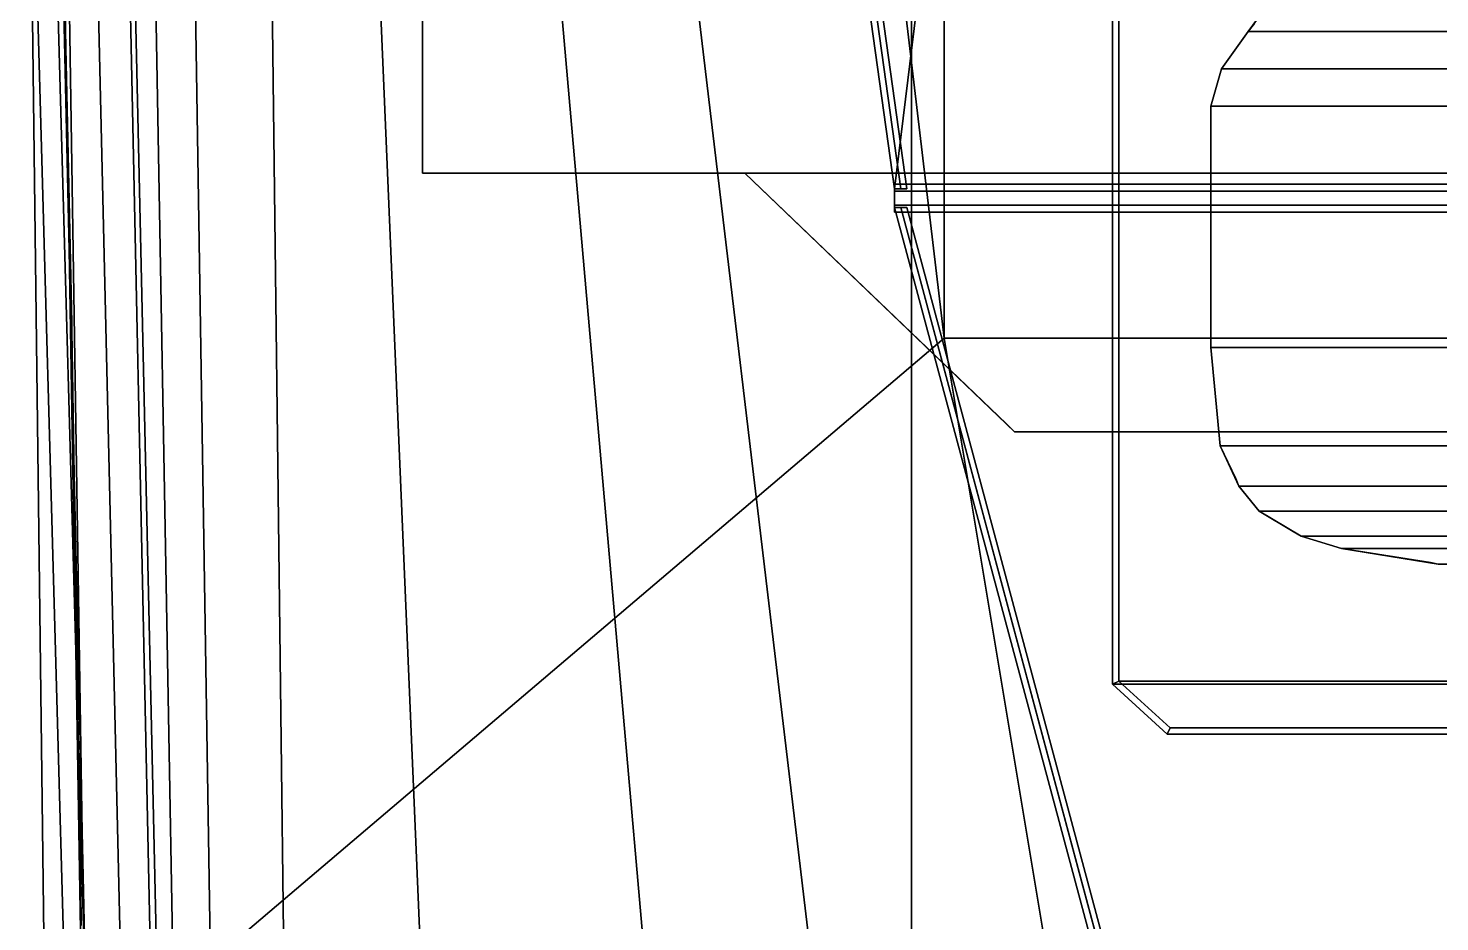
# Model space of a CAD drawing. Extents: x -12 to 12, y -95 to 93.
# Drawn here: x -11.06 to -2, y -6.69 to -0.96 of the extents above; entities that cross this region are included whole.
import ezdxf

# ---------------------------------------------------------------- set-up
doc = ezdxf.new("R2010")
doc.units = 0
doc.layers.get('0').update_dxf_attribs({"linetype": 'CONTINUOUS'})
doc.layers.add('RAILINGS', color=6, linetype='CONTINUOUS')
doc.layers.add('SUPERSCTUCTURE', color=3, linetype='CONTINUOUS')

msp = doc.modelspace()

# ---------------------------------------------------------------- linework, layer by layer
for points in [[(-3, 18.38, 22.18), (-5.5, -1.99, 28.81), (-5.5, -1.99, 28.75), (-3, 18.38, 22.13)], [(-3, 18.38, 22.13), (-5.5, -1.99, 28.75), (-5.5, -1.99, 28.81), (-3, 18.38, 22.18)], [(-8.53, -1.89, 8.67), (-8.53, 2.88, 8.67), (8.53, 2.88, 8.67), (8.53, -1.89, 8.67)], [(8.53, 2.88, 8.77), (-8.53, 2.88, 8.77), (-8.53, -1.89, 8.77), (8.53, -1.89, 8.77)], [(-8.53, -1.89, 8.77), (-8.53, 2.88, 8.77), (-8.53, 2.88, 8.67), (-8.53, -1.89, 8.67)], [(-11.06, 1.35, 5.35), (-10.83, 1.35, 4.57), (-10.69, -7.65, 4.67), (-10.95, -7.65, 5.44)], [(-11.06, 1.35, 5.84), (-11.06, 1.35, 5.35), (-10.95, -7.65, 5.44), (-10.95, -7.65, 5.84)], [(-10.86, 1.35, 6.1), (-11.06, 1.35, 5.84), (-10.95, -7.65, 5.84), (-10.71, -7.65, 6.12)], [(-10.93, 1.35, -0.83), (-11.06, 1.35, -1.4), (-10.81, -7.65, -1.69), (-10.68, -7.65, -0.83)], [(-11.06, 1.35, -2.66), (-10.88, 1.35, -3.54), (-10.68, -7.65, -3.06), (-10.81, -7.65, -2.16)], [(-11.06, 1.35, -1.4), (-11.06, 1.35, -2.66), (-10.81, -7.65, -2.16), (-10.81, -7.65, -1.69)], [(-10.66, 1.35, -0.06), (-10.93, 1.35, -0.83), (-10.68, -7.65, -0.83), (-10.45, -7.65, -0.06)], [(-10.88, 1.35, -3.54), (-10.42, 1.35, -4.49), (-10.22, -7.65, -4.25), (-10.68, -7.65, -3.06)], [(-10.83, 1.35, 4.57), (-10.02, 1.35, 1.09), (-9.88, -7.65, 1.16), (-10.69, -7.65, 4.67)], [(-10.45, 1.35, 0.39), (-10.66, 1.35, -0.06), (-10.45, -7.65, -0.06), (-10.26, -7.65, 0.39)], [(-10.28, 1.35, 0.7), (-10.45, 1.35, 0.39), (-10.26, -7.65, 0.39), (-10.12, -7.65, 0.7)], [(-10.42, 1.35, -4.49), (-9.52, 1.35, -5.6), (-9.41, -7.65, -5.3), (-10.22, -7.65, -4.25)], [(-10.02, 1.35, 1.09), (-10.28, 1.35, 0.7), (-10.12, -7.65, 0.7), (-9.88, -7.65, 1.16)], [(-9.52, 1.35, -5.6), (-8.89, 1.35, -6.21), (-8.51, -7.65, -6.11), (-9.41, -7.65, -5.3)], [(-8.89, 1.35, -6.21), (-7.83, 1.35, -6.73), (-7.04, -7.65, -6.73), (-8.51, -7.65, -6.11)], [(-7.83, 1.35, -6.73), (-7.02, 1.35, -6.98), (-5.95, -7.65, -6.98), (-7.04, -7.65, -6.73)], [(-7.02, 1.35, -6.98), (-5.39, 1.35, -7.11), (-5.39, -7.65, -7.06), (-5.95, -7.65, -6.98)], [(0, -7.65, -7.11), (-5.39, -7.65, -7.06), (-5.39, 1.35, -7.11), (0, 1.35, -7.11)], [(3.23, -0.98, 16.74), (2.84, -0.45, 16.74), (-2.84, -0.45, 16.74), (-3.23, -0.98, 16.74)], [(-2.84, -0.45, 16.64), (2.84, -0.45, 16.64), (3.23, -0.98, 16.64), (-3.23, -0.98, 16.64)], [(-3.23, -0.98, 16.74), (-2.84, -0.45, 16.74), (-2.84, -0.45, 16.64), (-3.23, -0.98, 16.64)], [(-4.1, -5.17, 10.6), (-4.1, -0.68, 10.6), (4.1, -0.68, 10.6), (4.1, -5.17, 10.6)], [(-4.1, -5.17, 11.96), (-4.06, -5.15, 11.96), (-4.06, -0.68, 11.96), (-4.1, -0.68, 11.96)], [(-4.1, -0.68, 11.96), (-4.1, -0.68, 10.6), (-4.1, -5.17, 10.6), (-4.1, -5.17, 11.96)], [(4.06, -5.15, 10.7), (4.06, -0.68, 10.7), (-4.06, -0.68, 10.7), (-4.06, -5.15, 10.7)], [(-4.06, -5.15, 11.96), (-4.06, -5.15, 10.7), (-4.06, -0.68, 10.7), (-4.06, -0.68, 11.96)], [(3.4, -1.22, 16.74), (3.23, -0.98, 16.74), (-3.23, -0.98, 16.74), (-3.4, -1.22, 16.74)], [(-3.23, -0.98, 16.64), (3.23, -0.98, 16.64), (3.4, -1.22, 16.64), (-3.4, -1.22, 16.64)], [(-3.4, -1.22, 16.74), (-3.23, -0.98, 16.74), (-3.23, -0.98, 16.64), (-3.4, -1.22, 16.64)], [(3.47, -1.46, 16.74), (3.4, -1.22, 16.74), (-3.4, -1.22, 16.74), (-3.47, -1.46, 16.74)], [(-3.4, -1.22, 16.64), (3.4, -1.22, 16.64), (3.47, -1.46, 16.64), (-3.47, -1.46, 16.64)], [(-3.47, -1.46, 16.74), (-3.4, -1.22, 16.74), (-3.4, -1.22, 16.64), (-3.47, -1.46, 16.64)], [(3.47, -3.01, 16.74), (3.47, -1.46, 16.74), (-3.47, -1.46, 16.74), (-3.47, -3.01, 16.74)], [(-3.47, -1.46, 16.64), (3.47, -1.46, 16.64), (3.47, -3.01, 16.64), (-3.47, -3.01, 16.64)], [(-3.47, -3.01, 16.74), (-3.47, -1.46, 16.74), (-3.47, -1.46, 16.64), (-3.47, -3.01, 16.64)], [(-6.46, -1.89, 8.77), (-8.53, -1.89, 8.77), (-8.53, -1.89, 8.67), (-6.46, -1.89, 8.67)], [(6.46, -1.89, 8.77), (-6.46, -1.89, 8.77), (-4.73, -3.55, 8.77), (4.73, -3.55, 8.77)], [(-4.73, -3.55, 8.67), (-6.46, -1.89, 8.67), (6.46, -1.89, 8.67), (4.73, -3.55, 8.67)], [(-4.73, -3.55, 8.77), (-6.46, -1.89, 8.77), (-6.46, -1.89, 8.67), (-4.73, -3.55, 8.67)], [(-5.5, -2.005, 28.7021), (-5.5, -1.96, 28.78), (5.5, -1.96, 28.78), (5.5, -2.005, 28.7021)], [(-5.5, -1.96, 28.78), (-5.5, -2.005, 28.8579), (5.5, -2.005, 28.8579), (5.5, -1.96, 28.78)], [(-5.5, -2.005, 28.7021), (-5.5, -2.095, 28.7021), (-5.5, -2.14, 28.78), (-5.5, -1.96, 28.78)], [(-5.5, -1.96, 28.78), (-5.5, -2.14, 28.78), (-5.5, -2.095, 28.8579), (-5.5, -2.005, 28.8579)], [(-5.5, -2.095, 28.7021), (-5.5, -2.005, 28.7021), (5.5, -2.005, 28.7021), (5.5, -2.095, 28.7021)], [(-5.5, -2.005, 28.8579), (-5.5, -2.095, 28.8579), (5.5, -2.095, 28.8579), (5.5, -2.005, 28.8579)], [(-5.5, -2.14, 28.78), (-5.5, -2.095, 28.7021), (5.5, -2.095, 28.7021), (5.5, -2.14, 28.78)], [(-5.5, -2.095, 28.8579), (-5.5, -2.14, 28.78), (5.5, -2.14, 28.78), (5.5, -2.095, 28.8579)], [(3.41, -3.64, 16.74), (3.47, -3.01, 16.74), (-3.47, -3.01, 16.74), (-3.41, -3.64, 16.74)], [(-3.47, -3.01, 16.64), (3.47, -3.01, 16.64), (3.41, -3.64, 16.64), (-3.41, -3.64, 16.64)], [(-3.41, -3.64, 16.74), (-3.47, -3.01, 16.74), (-3.47, -3.01, 16.64), (-3.41, -3.64, 16.64)], [(4.73, -3.55, 8.77), (-4.73, -3.55, 8.77), (-4.73, -3.55, 8.67), (4.73, -3.55, 8.67)], [(3.29, -3.9, 16.74), (3.41, -3.64, 16.74), (-3.41, -3.64, 16.74), (-3.29, -3.9, 16.74)], [(-3.41, -3.64, 16.64), (3.41, -3.64, 16.64), (3.29, -3.9, 16.64), (-3.29, -3.9, 16.64)], [(-3.29, -3.9, 16.74), (-3.41, -3.64, 16.74), (-3.41, -3.64, 16.64), (-3.29, -3.9, 16.64)], [(3.16, -4.06, 16.74), (3.29, -3.9, 16.74), (-3.29, -3.9, 16.74), (-3.16, -4.06, 16.74)], [(-3.29, -3.9, 16.64), (3.29, -3.9, 16.64), (3.16, -4.06, 16.64), (-3.16, -4.06, 16.64)], [(-3.16, -4.06, 16.74), (-3.29, -3.9, 16.74), (-3.29, -3.9, 16.64), (-3.16, -4.06, 16.64)], [(-3.16, -4.06, 16.64), (3.16, -4.06, 16.64), (2.89, -4.22, 16.64), (-2.89, -4.22, 16.64)], [(3.16, -4.06, 16.74), (-3.16, -4.06, 16.74), (-2.89, -4.22, 16.74), (2.89, -4.22, 16.74)], [(-2.89, -4.22, 16.74), (-3.16, -4.06, 16.74), (-3.16, -4.06, 16.64), (-2.89, -4.22, 16.64)], [(-2.89, -4.22, 16.64), (2.89, -4.22, 16.64), (2.63, -4.3, 16.64), (-2.63, -4.3, 16.64)], [(2.89, -4.22, 16.74), (-2.89, -4.22, 16.74), (-2.63, -4.3, 16.74), (2.63, -4.3, 16.74)], [(-2.63, -4.3, 16.74), (-2.89, -4.22, 16.74), (-2.89, -4.22, 16.64), (-2.63, -4.3, 16.64)], [(-2.63, -4.3, 16.64), (2.63, -4.3, 16.64), (2.01, -4.4, 16.64), (-2.01, -4.4, 16.64)], [(2.63, -4.3, 16.74), (-2.63, -4.3, 16.74), (-2.01, -4.4, 16.74), (2.01, -4.4, 16.74)], [(-2.01, -4.4, 16.74), (-2.63, -4.3, 16.74), (-2.63, -4.3, 16.64), (-2.01, -4.4, 16.64)], [(-2.01, -4.4, 16.64), (2.01, -4.4, 16.64), (2.01, -4.4, 16.74), (-2.01, -4.4, 16.74)], [(-3.75, -5.49, 11.96), (-3.73, -5.45, 11.96), (-4.06, -5.15, 11.96), (-4.1, -5.17, 11.96)], [(3.73, -5.45, 10.7), (4.06, -5.15, 10.7), (-4.06, -5.15, 10.7), (-3.73, -5.45, 10.7)], [(-3.73, -5.45, 11.96), (-3.73, -5.45, 10.7), (-4.06, -5.15, 10.7), (-4.06, -5.15, 11.96)], [(-3.75, -5.49, 10.6), (-4.1, -5.17, 10.6), (4.1, -5.17, 10.6), (3.75, -5.49, 10.6)], [(-4.1, -5.17, 11.96), (-4.1, -5.17, 10.6), (-3.75, -5.49, 10.6), (-3.75, -5.49, 11.96)], [(3.75, -5.49, 11.96), (3.73, -5.45, 11.96), (-3.73, -5.45, 11.96), (-3.75, -5.49, 11.96)], [(-3.75, -5.49, 11.96), (-3.75, -5.49, 10.6), (3.75, -5.49, 10.6), (3.75, -5.49, 11.96)], [(3.73, -5.45, 11.96), (3.73, -5.45, 10.7), (-3.73, -5.45, 10.7), (-3.73, -5.45, 11.96)]]:
    msp.add_3dface(points)
at = {"color": 2}
for points in [[(-5.46, -1.99, 28.74), (-5.5, -1.99, 28.78), (-8, 15.91, 23.94), (-7.96, 15.91, 23.9)], [(-5.5, -1.99, 28.78), (-5.46, -1.99, 28.82), (-7.96, 15.91, 23.98), (-8, 15.91, 23.94)], [(-5.42, -1.99, 28.78), (-5.46, -1.99, 28.74), (-7.96, 15.91, 23.9), (-7.92, 15.91, 23.94)], [(-5.46, -1.99, 28.82), (-5.42, -1.99, 28.78), (-7.92, 15.91, 23.94), (-7.96, 15.91, 23.98)], [(-5.46, -2.11, 28.82), (-5.5, -2.11, 28.78), (-0.04, -22.47, 18.77), (0, -22.47, 18.81)], [(-5.5, -2.11, 28.78), (-5.46, -2.11, 28.74), (0, -22.46, 18.73), (-0.04, -22.47, 18.77)], [(-5.42, -2.11, 28.78), (-5.46, -2.11, 28.82), (0, -22.47, 18.81), (0.04, -22.47, 18.77)], [(-5.46, -2.11, 28.74), (-5.42, -2.11, 28.78), (0.04, -22.47, 18.77), (0, -22.46, 18.73)]]:
    msp.add_3dface(points, dxfattribs=at)
at = {"layer": 'RAILINGS'}
for points in [[(-8.53, -1.84, 9.38), (-8.53, -1.84, 9.43), (-8.53, 0.05, 9.43), (-8.53, 0.05, 9.38)], [(-8.53, 0.05, 9.38), (-8.53, 0.05, 9.43), (-8.53, -1.84, 9.43), (-8.53, -1.84, 9.38)], [(-8.53, 0.05, 9.9), (-8.53, 0.05, 9.95), (-8.53, -1.84, 9.95), (-8.53, -1.84, 9.9)], [(-8.53, -1.84, 9.9), (-8.53, -1.84, 9.95), (-8.53, 0.05, 9.95), (-8.53, 0.05, 9.9)], [(-10.82, -0.99, 6.1), (-10.82, -0.94, 6.1), (-10.82, -0.94, 7.28), (-10.82, -0.99, 7.28)], [(-10.82, -0.99, 7.28), (-10.82, -0.94, 7.28), (-10.82, -0.94, 6.1), (-10.82, -0.99, 6.1)], [(-10.82, -0.99, 6.71), (-10.82, -0.99, 6.76), (-10.78, -2.85, 6.76), (-10.78, -2.85, 6.71)], [(-10.78, -2.85, 6.71), (-10.78, -2.85, 6.76), (-10.82, -0.99, 6.76), (-10.82, -0.99, 6.71)], [(-10.78, -2.85, 7.23), (-10.78, -2.85, 7.28), (-10.82, -0.99, 7.28), (-10.82, -0.99, 7.23)], [(-10.82, -0.99, 7.23), (-10.82, -0.99, 7.28), (-10.78, -2.85, 7.28), (-10.78, -2.85, 7.23)], [(-3.23, -0.98, 17.35), (-3.23, -0.98, 17.4), (-3.4, -1.22, 17.4), (-3.4, -1.22, 17.35)], [(-3.4, -1.22, 17.35), (-3.4, -1.22, 17.4), (-3.23, -0.98, 17.4), (-3.23, -0.98, 17.35)], [(-3.23, -0.98, 17.87), (-3.23, -0.98, 17.92), (-3.4, -1.22, 17.92), (-3.4, -1.22, 17.87)], [(-3.4, -1.22, 17.87), (-3.4, -1.22, 17.92), (-3.23, -0.98, 17.92), (-3.23, -0.98, 17.87)], [(-3.23, -0.98, 17.92), (-3.19, -0.93, 17.92), (-3.19, -0.93, 16.74), (-3.23, -0.98, 16.74)], [(-3.23, -0.98, 16.74), (-3.19, -0.93, 16.74), (-3.19, -0.93, 17.92), (-3.23, -0.98, 17.92)], [(-3.47, -1.46, 17.35), (-3.47, -1.46, 17.4), (-3.4, -1.22, 17.4), (-3.4, -1.22, 17.35)], [(-3.4, -1.22, 17.35), (-3.4, -1.22, 17.4), (-3.47, -1.46, 17.4), (-3.47, -1.46, 17.35)], [(-3.47, -1.46, 17.87), (-3.47, -1.46, 17.92), (-3.4, -1.22, 17.92), (-3.4, -1.22, 17.87)], [(-3.4, -1.22, 17.87), (-3.4, -1.22, 17.92), (-3.47, -1.46, 17.92), (-3.47, -1.46, 17.87)], [(-3.47, -1.52, 16.74), (-3.47, -1.46, 16.74), (-3.47, -1.46, 17.92), (-3.47, -1.52, 17.92)], [(-3.47, -1.52, 17.92), (-3.47, -1.46, 17.92), (-3.47, -1.46, 16.74), (-3.47, -1.52, 16.74)], [(-3.47, -2.95, 17.35), (-3.47, -2.95, 17.4), (-3.47, -1.52, 17.4), (-3.47, -1.52, 17.35)], [(-3.47, -1.52, 17.35), (-3.47, -1.52, 17.4), (-3.47, -2.95, 17.4), (-3.47, -2.95, 17.35)], [(-3.47, -2.95, 17.87), (-3.47, -2.95, 17.92), (-3.47, -1.52, 17.92), (-3.47, -1.52, 17.87)], [(-3.47, -1.52, 17.87), (-3.47, -1.52, 17.92), (-3.47, -2.95, 17.92), (-3.47, -2.95, 17.87)], [(-8.53, -1.89, 9.95), (-8.53, -1.84, 9.95), (-8.53, -1.84, 8.77), (-8.53, -1.89, 8.77)], [(-8.53, -1.89, 8.77), (-8.53, -1.84, 8.77), (-8.53, -1.84, 9.95), (-8.53, -1.89, 9.95)], [(-6.51, -1.89, 9.38), (-6.51, -1.89, 9.43), (-8.53, -1.89, 9.43), (-8.53, -1.89, 9.38)], [(-8.53, -1.89, 9.38), (-8.53, -1.89, 9.43), (-6.51, -1.89, 9.43), (-6.51, -1.89, 9.38)], [(-8.53, -1.89, 9.9), (-8.53, -1.89, 9.95), (-6.51, -1.89, 9.95), (-6.51, -1.89, 9.9)], [(-6.51, -1.89, 9.9), (-6.51, -1.89, 9.95), (-8.53, -1.89, 9.95), (-8.53, -1.89, 9.9)], [(-6.46, -1.89, 9.95), (-6.51, -1.89, 9.95), (-6.51, -1.89, 8.77), (-6.46, -1.89, 8.77)], [(-6.46, -1.89, 8.77), (-6.51, -1.89, 8.77), (-6.51, -1.89, 9.95), (-6.46, -1.89, 9.95)], [(-4.78, -3.5, 9.38), (-4.78, -3.5, 9.43), (-6.46, -1.89, 9.43), (-6.46, -1.89, 9.38)], [(-6.46, -1.89, 9.38), (-6.46, -1.89, 9.43), (-4.78, -3.5, 9.43), (-4.78, -3.5, 9.38)], [(-6.46, -1.89, 9.9), (-6.46, -1.89, 9.95), (-4.78, -3.5, 9.95), (-4.78, -3.5, 9.9)], [(-4.78, -3.5, 9.9), (-4.78, -3.5, 9.95), (-6.46, -1.89, 9.95), (-6.46, -1.89, 9.9)], [(-10.78, -2.9, 6.1), (-10.78, -2.85, 6.1), (-10.78, -2.85, 7.28), (-10.78, -2.9, 7.28)], [(-10.78, -2.9, 7.28), (-10.78, -2.85, 7.28), (-10.78, -2.85, 6.1), (-10.78, -2.9, 6.1)], [(-10.75, -4.76, 6.72), (-10.75, -4.76, 6.77), (-10.78, -2.9, 6.76), (-10.78, -2.9, 6.71)], [(-10.78, -2.9, 6.71), (-10.78, -2.9, 6.76), (-10.75, -4.76, 6.77), (-10.75, -4.76, 6.72)], [(-10.78, -2.9, 7.23), (-10.78, -2.9, 7.28), (-10.75, -4.76, 7.29), (-10.75, -4.76, 7.24)], [(-10.75, -4.76, 7.24), (-10.75, -4.76, 7.29), (-10.78, -2.9, 7.28), (-10.78, -2.9, 7.23)], [(-3.47, -3.01, 17.92), (-3.47, -2.95, 17.92), (-3.47, -2.95, 16.74), (-3.47, -3.01, 16.74)], [(-3.47, -3.01, 16.74), (-3.47, -2.95, 16.74), (-3.47, -2.95, 17.92), (-3.47, -3.01, 17.92)], [(-3.41, -3.64, 17.35), (-3.41, -3.64, 17.4), (-3.47, -3.01, 17.4), (-3.47, -3.01, 17.35)], [(-3.47, -3.01, 17.35), (-3.47, -3.01, 17.4), (-3.41, -3.64, 17.4), (-3.41, -3.64, 17.35)], [(-3.47, -3.01, 17.87), (-3.47, -3.01, 17.92), (-3.41, -3.64, 17.92), (-3.41, -3.64, 17.87)], [(-3.41, -3.64, 17.87), (-3.41, -3.64, 17.92), (-3.47, -3.01, 17.92), (-3.47, -3.01, 17.87)], [(-4.73, -3.55, 9.95), (-4.78, -3.5, 9.95), (-4.78, -3.5, 8.77), (-4.73, -3.55, 8.77)], [(-4.73, -3.55, 8.77), (-4.78, -3.5, 8.77), (-4.78, -3.5, 9.95), (-4.73, -3.55, 9.95)], [(-3.31, -3.85, 17.35), (-3.31, -3.85, 17.4), (-3.41, -3.64, 17.4), (-3.41, -3.64, 17.35)], [(-3.41, -3.64, 17.35), (-3.41, -3.64, 17.4), (-3.31, -3.85, 17.4), (-3.31, -3.85, 17.35)], [(-3.31, -3.85, 17.87), (-3.31, -3.85, 17.92), (-3.41, -3.64, 17.92), (-3.41, -3.64, 17.87)], [(-3.41, -3.64, 17.87), (-3.41, -3.64, 17.92), (-3.31, -3.85, 17.92), (-3.31, -3.85, 17.87)], [(-3.29, -3.9, 16.74), (-3.31, -3.85, 16.74), (-3.31, -3.85, 17.92), (-3.29, -3.9, 17.92)], [(-3.29, -3.9, 17.92), (-3.31, -3.85, 17.92), (-3.31, -3.85, 16.74), (-3.29, -3.9, 16.74)], [(-3.16, -4.06, 17.35), (-3.16, -4.06, 17.4), (-3.29, -3.9, 17.4), (-3.29, -3.9, 17.35)], [(-3.29, -3.9, 17.35), (-3.29, -3.9, 17.4), (-3.16, -4.06, 17.4), (-3.16, -4.06, 17.35)], [(-3.16, -4.06, 17.87), (-3.16, -4.06, 17.92), (-3.29, -3.9, 17.92), (-3.29, -3.9, 17.87)], [(-3.29, -3.9, 17.87), (-3.29, -3.9, 17.92), (-3.16, -4.06, 17.92), (-3.16, -4.06, 17.87)], [(-2.94, -4.19, 17.35), (-2.94, -4.19, 17.4), (-3.16, -4.06, 17.4), (-3.16, -4.06, 17.35)], [(-3.16, -4.06, 17.35), (-3.16, -4.06, 17.4), (-2.94, -4.19, 17.4), (-2.94, -4.19, 17.35)], [(-3.16, -4.06, 17.87), (-3.16, -4.06, 17.92), (-2.94, -4.19, 17.92), (-2.94, -4.19, 17.87)], [(-2.94, -4.19, 17.87), (-2.94, -4.19, 17.92), (-3.16, -4.06, 17.92), (-3.16, -4.06, 17.87)], [(-2.89, -4.22, 17.92), (-2.94, -4.19, 17.92), (-2.94, -4.19, 16.74), (-2.89, -4.22, 16.74)], [(-2.89, -4.22, 16.74), (-2.94, -4.19, 16.74), (-2.94, -4.19, 17.92), (-2.89, -4.22, 17.92)], [(-2.89, -4.22, 17.35), (-2.89, -4.22, 17.4), (-2.63, -4.3, 17.4), (-2.63, -4.3, 17.35)], [(-2.63, -4.3, 17.35), (-2.63, -4.3, 17.4), (-2.89, -4.22, 17.4), (-2.89, -4.22, 17.35)], [(-2.89, -4.22, 17.87), (-2.89, -4.22, 17.92), (-2.63, -4.3, 17.92), (-2.63, -4.3, 17.87)], [(-2.63, -4.3, 17.87), (-2.63, -4.3, 17.92), (-2.89, -4.22, 17.92), (-2.89, -4.22, 17.87)], [(-2.63, -4.3, 17.35), (-2.63, -4.3, 17.4), (-2.06, -4.39, 17.4), (-2.06, -4.39, 17.35)], [(-2.06, -4.39, 17.35), (-2.06, -4.39, 17.4), (-2.63, -4.3, 17.4), (-2.63, -4.3, 17.35)], [(-2.63, -4.3, 17.87), (-2.63, -4.3, 17.92), (-2.06, -4.39, 17.92), (-2.06, -4.39, 17.87)], [(-2.06, -4.39, 17.87), (-2.06, -4.39, 17.92), (-2.63, -4.3, 17.92), (-2.63, -4.3, 17.87)], [(-2.01, -4.4, 17.92), (-2.06, -4.39, 17.92), (-2.06, -4.39, 16.74), (-2.01, -4.4, 16.74)], [(-2.01, -4.4, 16.74), (-2.06, -4.39, 16.74), (-2.06, -4.39, 17.92), (-2.01, -4.4, 17.92)], [(-10.75, -4.81, 7.29), (-10.75, -4.76, 7.29), (-10.75, -4.76, 6.11), (-10.75, -4.81, 6.11)], [(-10.75, -4.81, 6.11), (-10.75, -4.76, 6.11), (-10.75, -4.76, 7.29), (-10.75, -4.81, 7.29)], [(-10.75, -4.81, 6.72), (-10.75, -4.81, 6.77), (-10.72, -6.67, 6.77), (-10.72, -6.67, 6.72)], [(-10.72, -6.67, 6.72), (-10.72, -6.67, 6.77), (-10.75, -4.81, 6.77), (-10.75, -4.81, 6.72)], [(-10.72, -6.67, 7.24), (-10.72, -6.67, 7.29), (-10.75, -4.81, 7.29), (-10.75, -4.81, 7.24)], [(-10.75, -4.81, 7.24), (-10.75, -4.81, 7.29), (-10.72, -6.67, 7.29), (-10.72, -6.67, 7.24)], [(-10.72, -6.72, 7.29), (-10.72, -6.67, 7.29), (-10.72, -6.67, 6.11), (-10.72, -6.72, 6.11)], [(-10.72, -6.72, 6.11), (-10.72, -6.67, 6.11), (-10.72, -6.67, 7.29), (-10.72, -6.72, 7.29)]]:
    msp.add_3dface(points, dxfattribs=at)
at = {"layer": 'SUPERSCTUCTURE'}
for points in [[(-5.46, -0.6, 6.09), (-10.86, 1.35, 6.1), (-10.71, -7.65, 6.12), (-5.18, -2.95, 6.11)], [(-5.18, -0.6, 6.09), (-5.46, -0.6, 6.09), (-5.18, -2.95, 6.11)], [(-5.18, -0.6, 8.67), (-5.18, -0.6, 6.09), (-5.18, -2.95, 6.11), (-5.18, -2.95, 8.67)], [(-4.47, -7.21, 6.11), (-5.18, -2.95, 6.11), (-10.71, -7.65, 6.12), (-6.13, -9.15, 6.09)], [(4.47, -7.21, 6.11), (5.18, -2.95, 6.11), (-5.18, -2.95, 6.11), (-4.47, -7.21, 6.11)], [(5.18, -2.95, 6.11), (5.18, -2.95, 8.67), (-5.18, -2.95, 8.67), (-5.18, -2.95, 6.11)]]:
    msp.add_3dface(points, dxfattribs=at)

doc.saveas('drawing.dxf')
